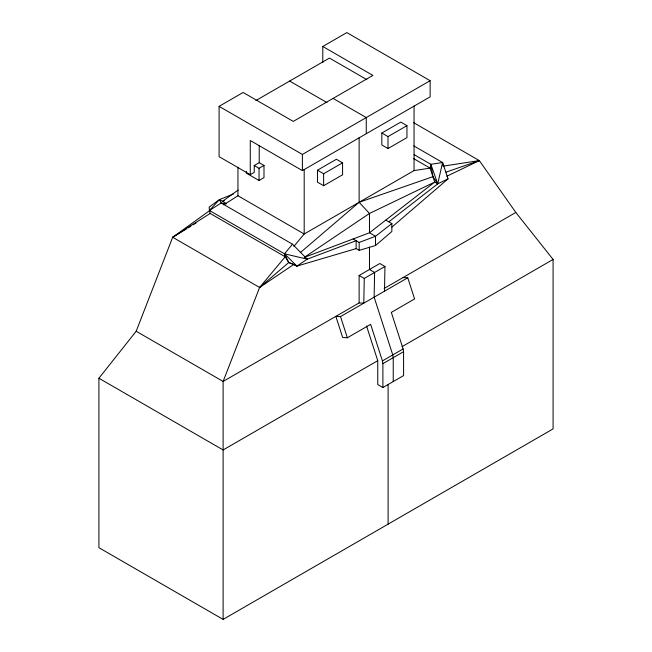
<?xml version="1.0" encoding="UTF-8"?>
<svg xmlns="http://www.w3.org/2000/svg" width="652" height="652" viewBox="0 0 652 652"><rect width="100%" height="100%" fill="white"/><g stroke="black" fill="none" stroke-linecap="round" stroke-linejoin="round"><path stroke-width="0.98" d="M359.122 302.927L359.122 275.47L379.823 263.514L384.957 266.481L364.256 278.428L363.792 303.156L359.122 302.927L223.114 381.444L136.178 331.249L172.674 237.263L209.724 210.547M384.493 291.2L384.957 266.481M443.148 166.268L442.586 162.527L430.842 164.32L430.108 168.126L434.705 182.079L437.728 183.823L448.046 178.86L442.586 162.527L413.784 145.893M442.586 162.527L437.728 183.823L388.828 221.835M233.522 193.905L219.447 199.618L209.178 207.026L209.414 210.474L284.476 253.807L285.201 256.774L259.61 287.459L223.114 381.444L223.114 619.4L98.917 547.688L98.917 378.241L136.178 331.249M356.155 248.608L356.155 240.702L307.255 259.154L292.495 244.19L284.476 253.807L288.755 262.52L296.945 266.097L356.155 248.608L359.179 250.352L375.519 245.527L391.852 231.484L391.852 223.579L385.805 220.091M293.865 246.383L304.191 234.003L414.053 170.579L430.108 168.126L413.376 158.469M293.058 264.044L288.755 262.52L285.201 256.774L210.148 213.44L209.414 210.474L219.447 199.618L226.383 203.62M391.909 227.1L448.046 178.86M210.148 213.44L172.674 237.263L259.61 287.459L288.755 262.52M300.336 252.601L359.122 202.291L432.936 176.692L437.728 183.823L430.842 164.32L414.11 154.654M391.852 223.579L375.519 236.277L359.179 242.446L353.131 238.95M238.102 190.099L222.471 201.362L224.345 200.604M259.61 287.459L293.922 264.353L296.945 266.097L307.255 259.154L305.747 258.282M304.231 257.41L369.472 213.473L434.705 182.079L369.472 232.788L305.177 257.051M209.414 210.474L221.158 203.008L226.162 203.897M223.579 204.899L237.947 195.763L237.947 167.36M172.674 237.263L186.513 228.836M188.241 227.776L190.84 226.195M193.432 224.614L196.024 223.033M246.374 171.386L246.374 173.179L259.04 180.49L263.995 177.629L263.995 165.421L259.219 162.666L254.256 165.526L254.256 172.364L250.27 174.663L219.088 156.659L219.088 106.349L243.139 92.47L293.253 121.402L372.903 75.42L322.789 46.488L322.789 62.584M322.789 46.488L346.831 32.6L430.133 80.693L430.133 96.855L302.389 170.604L250.27 140.514L250.27 174.663M255.886 100.547L329.472 58.069L366.823 79.626M254.256 165.526L259.04 168.289L263.995 165.421M219.088 106.349L302.389 154.442L430.133 80.693M317.467 170.196L336.408 159.259L342.577 162.821L342.577 174.777L323.628 185.714L317.467 182.152L317.467 170.196L323.628 173.758L342.577 162.821M381.836 133.032L400.776 122.095L406.946 125.657L406.946 137.613L388.005 148.542L381.836 144.98L381.836 133.032L388.005 136.594L406.946 125.657M384.134 288.486L515.822 212.454L553.083 259.447L553.083 428.894L223.114 619.4M382.887 387.541L382.887 363.637L382.422 360.898L370.621 324.329L347.353 337.769L342.683 337.54L335.853 316.359L340.523 316.587L407.761 277.768L414.59 298.95L391.322 312.381L403.123 348.95L403.588 351.689L403.588 375.593L382.887 387.541L377.752 384.574L377.752 360.678L366.571 326.033M377.752 360.678L223.114 449.953L98.917 378.241M401.966 346.693L553.083 259.447M382.422 360.898L403.123 348.95M382.887 363.637L403.588 351.689M446.832 176.244L479.326 160.604L515.822 212.454M446.033 172.152L479.326 160.604L413.466 122.576M443.825 166.032L479.326 160.604M403.091 277.54L407.761 277.768M307.255 259.154L284.476 253.807L296.945 266.097M333.082 98.411L366.261 117.572L366.261 133.725M289.651 81.06L327.002 102.617M237.947 195.763L304.191 234.003L304.191 169.39M359.122 275.47L364.256 278.428M292.495 244.19L221.158 203.008L219.447 199.618M340.523 316.587L347.353 337.769M430.842 164.32L432.936 176.692M414.053 105.966L414.053 170.579M393.237 381.567L393.237 357.663L392.773 354.924L374.142 297.173L374.607 272.454L369.472 269.496L369.472 247.116M388.103 384.713L388.103 524.151M388.005 136.594L388.005 148.542M375.519 245.527L375.519 236.277L369.472 232.788L369.472 213.473L359.122 202.291L359.122 137.678M359.179 242.446L359.179 250.352M323.628 173.758L323.628 185.714M302.389 154.442L302.389 170.604M259.219 145.469L259.219 162.666M259.04 168.289L259.04 180.49"/></g></svg>
